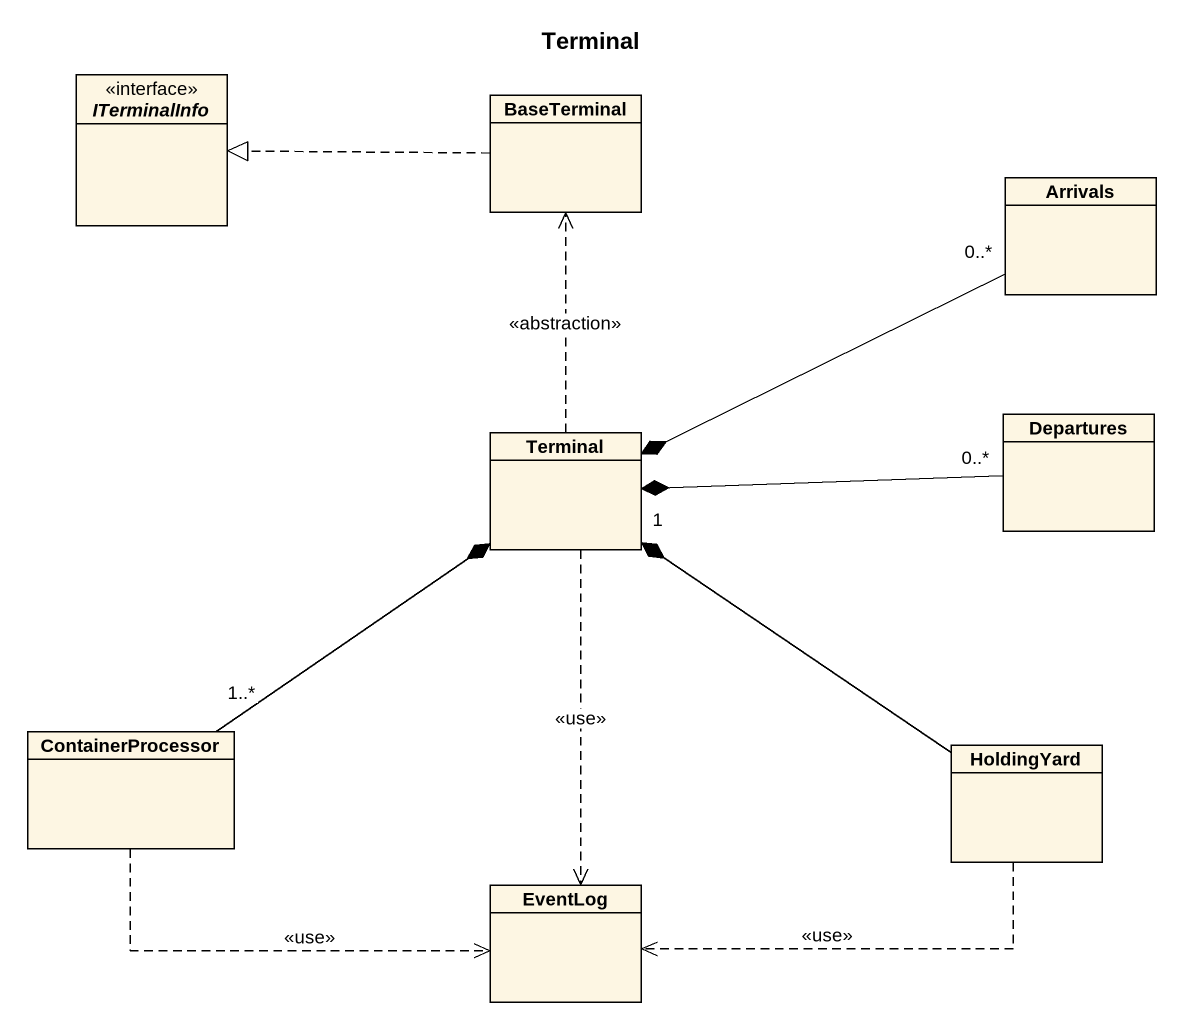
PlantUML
@startuml
title Terminal
hide circle
hide empty members
interface ITerminalInfo
class BaseTerminal
class Arrivals
class Departures
class Terminal
class ContainerProcessor
class HoldingYard
class EventLog
BaseTerminal .left.|> ITerminalInfo
Arrivals "0..*" -left-* Terminal
Departures "0..*" -left-* Terminal
Terminal .up.> BaseTerminal : <<abstraction>>
Terminal ..> EventLog : <<use>>
ContainerProcessor "1..*" -up-* Terminal
ContainerProcessor .right.> EventLog : <<use>>
HoldingYard -up-* "1" Terminal
HoldingYard .left.> EventLog : <<use>>
@enduml
